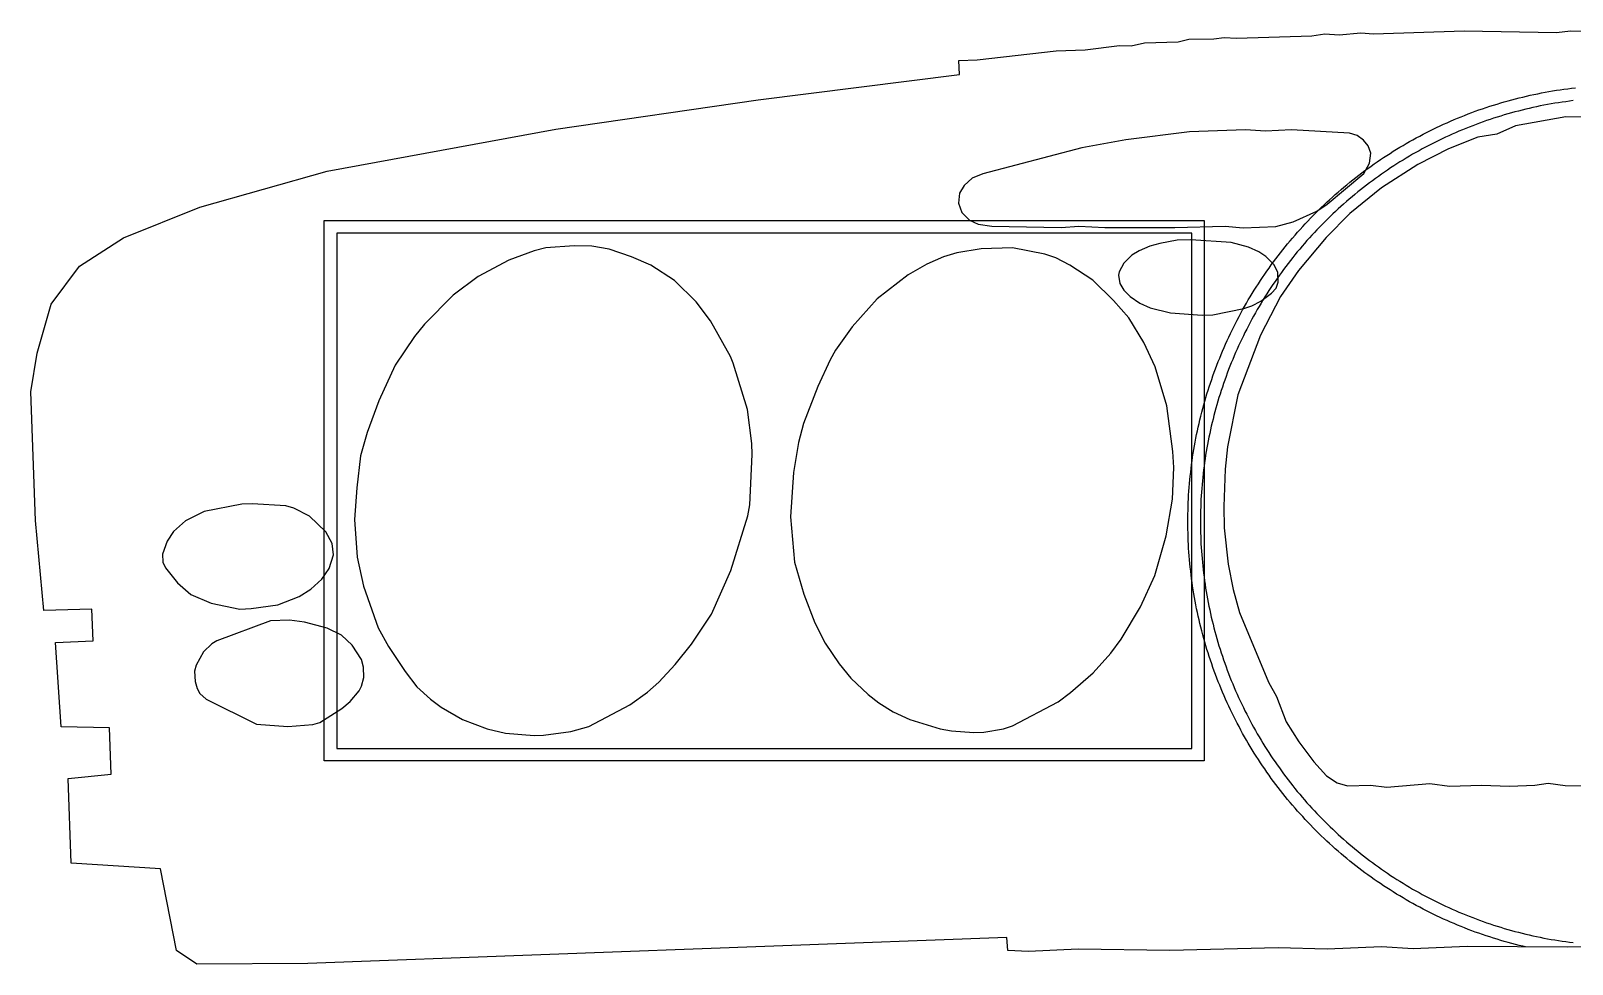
# Model space of a CAD drawing. Header units: metres. Extents: x -203 to 190, y -57 to 61.
# Drawn here: x -202.6 to -6.5, y -57.3 to 61.5 of the extents above; entities that cross this region are included whole.
import ezdxf

# ---------------------------------------------------------------- set-up
doc = ezdxf.new("R2010")
doc.units = ezdxf.units.M
doc.layers.add('PLATE', color=7, linetype='Continuous')
doc.layers.add('SCREEN_FRAMES', color=5, linetype='Continuous')

msp = doc.modelspace()

# ---------------------------------------------------------------- linework, layer by layer
at = {"layer": 'PLATE'}
for points in [[(3.83, -54.96), (-7.04, -55.19), (-19.81, -55.09), (-26.71, -55.38), (-30.74, -55.13), (-37.66, -55.41), (-43.86, -55.24), (-57.65, -55.6), (-69.32, -55.45), (-75.63, -55.71), (-78.27, -55.61), (-78.41, -53.96), (-167.34, -57.24), (-181.49, -57.34), (-184.05, -55.61), (-186.12, -45.2), (-197.47, -44.5), (-197.86, -33.7), (-192.4, -33.14), (-192.6, -27.25), (-198.76, -27.11), (-199.48, -16.39), (-194.69, -16.19), (-194.82, -12.13), (-200.95, -12.32), (-202.02, -0.84), (-202.6, 15.52), (-201.79, 20.45), (-201.79, 20.45), (-200.03, 26.7), (-196.42, 31.54), (-190.79, 35.15), (-181.09, 39.04), (-164.9, 43.63), (-135.81, 48.95), (-110.05, 52.69), (-84.45, 55.93), (-84.51, 57.69), (-82.16, 57.78), (-72.14, 58.93), (-68.42, 59.07), (-64.06, 59.62), (-62.57, 59.58), (-60.87, 59.94), (-56.62, 60.1), (-55.24, 60.44), (-52.05, 60.45), (-50.77, 60.64), (-49.18, 60.54), (-39.61, 60.85), (-37.93, 61.11), (-36.11, 60.96), (-33.37, 61.25), (-31.76, 61.1), (-20.22, 61.47), (-8.44, 61.26), (-6.66, 61.49), (0.23, 61.3)], [(-3.16, 50.5), (-7.29, 50.55), (-13.69, 49.39), (-16.06, 48.35), (-18.48, 47.96), (-22.21, 46.46), (-26.12, 44.48), (-30.72, 41.49), (-34.78, 38.23), (-37.79, 35.16), (-37.79, 35.16), (-41.31, 30.98), (-43.58, 27.68), (-46.14, 22.76), (-49.02, 15.13), (-50.33, 8.51), (-50.64, 5.69), (-50.81, 0.93), (-50.76, -1.78), (-50.25, -6.42), (-49.62, -9.65), (-48.82, -12.55), (-45.11, -21.43), (-44.09, -23.25), (-42.86, -26.47), (-41.26, -29.02), (-39.36, -31.57), (-37.72, -33.35), (-36.37, -34.26), (-35.05, -34.64), (-32.14, -34.57), (-30.07, -34.79), (-24.59, -34.35), (-22.09, -34.67), (-18.01, -34.53), (-14.44, -34.69), (-11.22, -34.56), (-9.51, -34.31), (-7.34, -34.61), (1.05, -34.71)]]:
    msp.add_lwpolyline(points, dxfattribs=at)
for points in [[(-37.63, 39.41), (-32.99, 43.33), (-32.24, 44.63), (-32.1, 45.91), (-32.44, 46.86), (-33.04, 47.58), (-33.81, 48.15), (-34.79, 48.45), (-42.17, 48.87), (-45.47, 48.7), (-48.04, 48.89), (-55.18, 48.63), (-63.25, 47.61), (-68.87, 46.58), (-81.45, 43.28), (-82.82, 42.71), (-83.83, 41.81), (-84.42, 40.83), (-84.56, 39.54), (-84.13, 38.37), (-83.17, 37.39), (-82.07, 36.89), (-80.33, 36.61), (-71.51, 36.46), (-69.26, 36.63), (-65.92, 36.44), (-57.02, 36.43), (-50.61, 36.63), (-48.35, 36.41), (-44.19, 36.56), (-41.98, 37.16), (-38.97, 38.53), (-37.63, 39.41)], [(-120.69, 29.7), (-123.71, 31.64), (-126.15, 32.73), (-129.01, 33.71), (-131.2, 34.07), (-133.48, 34.1), (-137.06, 33.87), (-138.56, 33.49), (-141.77, 32.3), (-145.7, 30.22), (-148.86, 27.84), (-152.51, 24.15), (-153.76, 22.59), (-156.22, 18.93), (-158.32, 14.4), (-159.79, 10.33), (-160.65, 7.36), (-161.13, 3.31), (-161.4, -0.74), (-161.09, -5.53), (-160.28, -9.22), (-158.4, -14.52), (-157.09, -16.88), (-154.98, -20.09), (-153.47, -22.01), (-151.75, -23.59), (-150.38, -24.63), (-147.68, -26.18), (-144.54, -27.37), (-142.21, -27.94), (-138.57, -28.23), (-137.37, -28.18), (-133.88, -27.71), (-131.6, -27.07), (-126.36, -24.34), (-124.14, -22.71), (-122.67, -21.45), (-120.59, -19.18), (-118.53, -16.58), (-115.99, -12.76), (-113.54, -7.21), (-111.38, -0.27), (-111.12, 1.15), (-110.8, 7.57), (-110.87, 8.97), (-111.41, 13.29), (-113.22, 19.17), (-113.59, 20.02), (-116.1, 24.57), (-117.95, 26.99), (-120.69, 29.7)], [(-67.47, 29.73), (-70.38, 31.67), (-72.15, 32.57), (-73.57, 33.06), (-77.7, 33.88), (-81.68, 33.74), (-84.77, 33.21), (-86.47, 32.72), (-88.58, 31.79), (-90.98, 30.41), (-94.92, 27.37), (-98.08, 23.81), (-100.2, 20.83), (-100.89, 19.61), (-102.45, 16.21), (-104.27, 11.49), (-104.9, 9.09), (-105.57, 5.27), (-105.94, -0.39), (-105.42, -6.14), (-104.23, -10.24), (-102.85, -13.89), (-101.52, -16.46), (-99.75, -19.12), (-98.24, -20.92), (-96.06, -23.02), (-94.69, -24.07), (-92.89, -25.2), (-90.77, -26.21), (-86.89, -27.37), (-85.46, -27.64), (-82.62, -27.85), (-81.32, -27.8), (-78.84, -27.37), (-77.67, -27), (-71.86, -23.92), (-70.3, -22.77), (-67.41, -20.25), (-65.17, -17.76), (-63.86, -15.97), (-61.4, -11.84), (-59.58, -7.86), (-58.15, -2.82), (-57.34, 1.87), (-57.15, 5.88), (-57.27, 7.93), (-58.04, 13.73), (-59.52, 18.73), (-60.99, 21.8), (-62.89, 24.96), (-64.85, 27.14), (-67.47, 29.73)], [(-62.5, 32.91), (-63.52, 31.91), (-64.1, 30.82), (-64.18, 30.39), (-64.01, 29.32), (-63.53, 28.48), (-62.73, 27.65), (-61.5, 26.83), (-60.18, 26.23), (-57.56, 25.58), (-53.57, 25.29), (-52.18, 25.34), (-48.26, 26.12), (-47.21, 26.48), (-46.07, 27.06), (-44.73, 28.07), (-44.13, 28.73), (-43.86, 29.49), (-43.94, 30.77), (-44.42, 31.72), (-45.45, 32.76), (-46.34, 33.37), (-47.66, 33.96), (-49.84, 34.53), (-55, 34.88), (-56.71, 34.82), (-58.94, 34.43), (-60.21, 34.06), (-61.57, 33.48), (-62.5, 32.91)], [(-165.59, -8.33), (-164.66, -6.98), (-164.07, -5.21), (-164.24, -3.79), (-165.07, -2.3), (-167.13, -0.3), (-169.15, 0.72), (-170.15, 1.01), (-174.45, 1.28), (-175.76, 1.24), (-180.56, 0.29), (-182.94, -0.89), (-184.43, -2.26), (-185.26, -3.5), (-185.86, -5.16), (-185.82, -6.14), (-185.47, -6.9), (-183.96, -8.81), (-182.25, -10.28), (-179.67, -11.39), (-176, -12.13), (-174.57, -12.07), (-171.18, -11.61), (-168.47, -10.52), (-166.97, -9.59), (-165.59, -8.33)], [(-160.51, -21.96), (-160.23, -20.85), (-160.28, -19.53), (-160.54, -18.55), (-161.72, -16.73), (-163.09, -15.47), (-164.89, -14.55), (-167.78, -13.79), (-169.67, -13.53), (-172.09, -13.62), (-178.93, -16.19), (-179.58, -16.55), (-180.64, -17.58), (-181.57, -19.27), (-181.76, -20.04), (-181.71, -21.36), (-181.45, -22.23), (-181.1, -22.88), (-180.3, -23.62), (-173.88, -26.78), (-169.89, -27.06), (-166.7, -26.82), (-165.83, -26.57), (-163.03, -24.81), (-161.97, -23.88), (-160.82, -22.52), (-160.51, -21.96)]]:
    msp.add_lwpolyline(points, close=True, dxfattribs=at)
at = {"layer": 'SCREEN_FRAMES'}
for points in [[(3.83, -54.96), (-7.04, -55.19), (-12.39, -55.15), (-12.75, -55.06), (-13.22, -54.95), (-13.69, -54.83), (-14.16, -54.71), (-14.63, -54.58), (-15.1, -54.45), (-15.56, -54.31), (-16.03, -54.17), (-16.49, -54.03), (-16.95, -53.88), (-17.41, -53.73), (-17.87, -53.57), (-18.33, -53.41), (-18.79, -53.25), (-19.24, -53.08), (-19.7, -52.91), (-20.15, -52.73), (-20.6, -52.55), (-21.05, -52.37), (-21.49, -52.18), (-21.94, -51.99), (-22.38, -51.79), (-22.83, -51.59), (-23.27, -51.39), (-23.71, -51.18), (-24.14, -50.97), (-24.58, -50.76), (-25.01, -50.54), (-25.44, -50.32), (-25.87, -50.09), (-26.3, -49.86), (-26.73, -49.63), (-27.15, -49.39), (-27.57, -49.15), (-27.99, -48.91), (-28.41, -48.66), (-28.82, -48.41), (-29.23, -48.15), (-29.64, -47.89), (-30.05, -47.63), (-30.46, -47.36), (-30.86, -47.09), (-31.26, -46.82), (-31.66, -46.54), (-32.06, -46.26), (-32.45, -45.98), (-32.84, -45.69), (-33.23, -45.4), (-33.62, -45.11), (-34, -44.81), (-34.38, -44.51), (-34.76, -44.21), (-35.14, -43.9), (-35.51, -43.59), (-35.88, -43.28), (-36.25, -42.96), (-36.61, -42.64), (-36.97, -42.32), (-37.33, -41.99), (-37.69, -41.66), (-38.04, -41.33), (-38.39, -41), (-38.74, -40.66), (-39.09, -40.32), (-39.43, -39.97), (-39.77, -39.62), (-40.1, -39.27), (-40.43, -38.92), (-40.76, -38.56), (-41.09, -38.2), (-41.41, -37.84), (-41.73, -37.48), (-42.05, -37.11), (-42.36, -36.74), (-42.67, -36.37), (-42.98, -35.99), (-43.28, -35.61), (-43.58, -35.23), (-43.88, -34.85), (-44.17, -34.46), (-44.46, -34.07), (-44.75, -33.68), (-45.03, -33.29), (-45.31, -32.89), (-45.59, -32.49), (-45.86, -32.09), (-46.13, -31.69), (-46.4, -31.28), (-46.66, -30.87), (-46.92, -30.46), (-47.18, -30.05), (-47.43, -29.64), (-47.68, -29.22), (-47.92, -28.8), (-48.16, -28.38), (-48.4, -27.96), (-48.63, -27.53), (-48.86, -27.1), (-49.09, -26.67), (-49.31, -26.24), (-49.53, -25.81), (-49.74, -25.37), (-49.95, -24.94), (-50.16, -24.5), (-50.36, -24.06), (-50.56, -23.61), (-50.76, -23.17), (-50.95, -22.72), (-51.14, -22.28), (-51.32, -21.83), (-51.5, -21.38), (-51.68, -20.93), (-51.85, -20.47), (-52.02, -20.02), (-52.18, -19.56), (-52.34, -19.1), (-52.5, -18.64), (-52.65, -18.18), (-52.8, -17.72), (-52.94, -17.26), (-53.08, -16.79), (-53.22, -16.33), (-53.35, -15.86), (-53.48, -15.39), (-53.6, -14.92), (-53.72, -14.45), (-53.83, -13.98), (-53.94, -13.51), (-54.05, -13.03), (-54.16, -12.56), (-54.25, -12.08), (-54.35, -11.61), (-54.44, -11.13), (-54.53, -10.65), (-54.61, -10.18), (-54.69, -9.7), (-54.76, -9.22), (-54.83, -8.74), (-54.89, -8.26), (-54.96, -7.78), (-55.01, -7.29), (-55.07, -6.81), (-55.11, -6.33), (-55.16, -5.85), (-55.2, -5.36), (-55.23, -4.88), (-55.27, -4.39), (-55.29, -3.91), (-55.32, -3.43), (-55.34, -2.94), (-55.35, -2.46), (-55.36, -1.97), (-55.37, -1.49), (-55.37, -1), (-55.37, -0.51), (-55.36, -0.03), (-55.35, 0.46), (-55.34, 0.94), (-55.32, 1.43), (-55.29, 1.91), (-55.27, 2.39), (-55.23, 2.88), (-55.2, 3.36), (-55.16, 3.85), (-55.11, 4.33), (-55.07, 4.81), (-55.01, 5.29), (-54.96, 5.78), (-54.89, 6.26), (-54.83, 6.74), (-54.76, 7.22), (-54.69, 7.7), (-54.61, 8.18), (-54.53, 8.65), (-54.44, 9.13), (-54.35, 9.61), (-54.25, 10.08), (-54.16, 10.56), (-54.05, 11.03), (-53.94, 11.51), (-53.83, 11.98), (-53.72, 12.45), (-53.6, 12.92), (-53.48, 13.39), (-53.35, 13.86), (-53.22, 14.33), (-53.08, 14.79), (-52.94, 15.26), (-52.8, 15.72), (-52.65, 16.18), (-52.5, 16.64), (-52.34, 17.1), (-52.18, 17.56), (-52.02, 18.02), (-51.85, 18.47), (-51.68, 18.93), (-51.5, 19.38), (-51.32, 19.83), (-51.14, 20.28), (-50.95, 20.72), (-50.76, 21.17), (-50.56, 21.61), (-50.36, 22.06), (-50.16, 22.5), (-49.95, 22.94), (-49.74, 23.37), (-49.53, 23.81), (-49.31, 24.24), (-49.09, 24.67), (-48.86, 25.1), (-48.63, 25.53), (-48.4, 25.96), (-48.16, 26.38), (-47.92, 26.8), (-47.68, 27.22), (-47.43, 27.64), (-47.18, 28.05), (-46.92, 28.46), (-46.66, 28.87), (-46.4, 29.28), (-46.13, 29.69), (-45.86, 30.09), (-45.59, 30.49), (-45.31, 30.89), (-45.03, 31.29), (-44.75, 31.68), (-44.46, 32.07), (-44.17, 32.46), (-43.88, 32.85), (-43.58, 33.23), (-43.28, 33.61), (-42.98, 33.99), (-42.67, 34.37), (-42.36, 34.74), (-42.05, 35.11), (-41.73, 35.48), (-41.41, 35.84), (-41.09, 36.2), (-40.76, 36.56), (-40.43, 36.92), (-40.1, 37.27), (-39.77, 37.62), (-39.43, 37.97), (-39.09, 38.32), (-38.74, 38.66), (-38.39, 39), (-38.04, 39.33), (-37.69, 39.66), (-37.33, 39.99), (-36.97, 40.32), (-36.61, 40.64), (-36.25, 40.96), (-35.88, 41.28), (-35.51, 41.59), (-35.14, 41.9), (-34.76, 42.21), (-34.38, 42.51), (-34, 42.81), (-33.62, 43.11), (-33.23, 43.4), (-32.84, 43.69), (-32.45, 43.98), (-32.06, 44.26), (-31.66, 44.54), (-31.26, 44.82), (-30.86, 45.09), (-30.46, 45.36), (-30.05, 45.63), (-29.64, 45.89), (-29.23, 46.15), (-28.82, 46.41), (-28.41, 46.66), (-27.99, 46.91), (-27.57, 47.15), (-27.15, 47.39), (-26.73, 47.63), (-26.3, 47.86), (-25.87, 48.09), (-25.44, 48.32), (-25.01, 48.54), (-24.58, 48.76), (-24.14, 48.97), (-23.71, 49.18), (-23.27, 49.39), (-22.83, 49.59), (-22.38, 49.79), (-21.94, 49.99), (-21.49, 50.18), (-21.05, 50.37), (-20.6, 50.55), (-20.15, 50.73), (-19.7, 50.91), (-19.24, 51.08), (-18.79, 51.25), (-18.33, 51.41), (-17.87, 51.57), (-17.41, 51.73), (-16.95, 51.88), (-16.49, 52.03), (-16.03, 52.17), (-15.56, 52.31), (-15.1, 52.45), (-14.63, 52.58), (-14.16, 52.71), (-13.69, 52.83), (-13.22, 52.95), (-12.75, 53.06), (-12.28, 53.17), (-11.8, 53.28), (-11.33, 53.39), (-10.85, 53.48), (-10.38, 53.58), (-9.9, 53.67), (-9.42, 53.76), (-8.95, 53.84), (-8.47, 53.92), (-7.99, 53.99), (-7.51, 54.06), (-7.03, 54.12), (-6.55, 54.19), (-6.06, 54.24)], [(-6.35, 52.6), (-6.82, 52.54), (-7.29, 52.47), (-7.75, 52.41), (-8.22, 52.34), (-8.68, 52.26), (-9.15, 52.18), (-9.61, 52.1), (-10.07, 52.01), (-10.54, 51.92), (-11, 51.82), (-11.46, 51.72), (-11.92, 51.62), (-12.38, 51.51), (-12.83, 51.4), (-13.29, 51.28), (-13.75, 51.16), (-14.2, 51.04), (-14.65, 50.91), (-15.11, 50.78), (-15.56, 50.64), (-16.01, 50.5), (-16.46, 50.36), (-16.9, 50.21), (-17.35, 50.06), (-17.8, 49.9), (-18.24, 49.74), (-18.68, 49.58), (-19.12, 49.41), (-19.56, 49.24), (-20, 49.07), (-20.43, 48.89), (-20.87, 48.71), (-21.3, 48.52), (-21.73, 48.33), (-22.16, 48.14), (-22.59, 47.94), (-23.02, 47.74), (-23.44, 47.53), (-23.86, 47.33), (-24.29, 47.11), (-24.7, 46.9), (-25.12, 46.68), (-25.54, 46.46), (-25.95, 46.23), (-26.36, 46), (-26.77, 45.77), (-27.18, 45.53), (-27.58, 45.29), (-27.98, 45.04), (-28.39, 44.79), (-28.78, 44.54), (-29.18, 44.29), (-29.57, 44.03), (-29.97, 43.77), (-30.36, 43.5), (-30.74, 43.23), (-31.13, 42.96), (-31.51, 42.69), (-31.89, 42.41), (-32.27, 42.13), (-32.64, 41.84), (-33.02, 41.55), (-33.39, 41.26), (-33.75, 40.97), (-34.12, 40.67), (-34.48, 40.37), (-34.84, 40.06), (-35.2, 39.75), (-35.55, 39.44), (-35.9, 39.13), (-36.25, 38.81), (-36.6, 38.49), (-36.94, 38.17), (-37.28, 37.84), (-37.62, 37.52), (-37.95, 37.18), (-38.29, 36.85), (-38.61, 36.51), (-38.94, 36.17), (-39.26, 35.83), (-39.58, 35.48), (-39.9, 35.13), (-40.21, 34.78), (-40.52, 34.43), (-40.83, 34.07), (-41.14, 33.71), (-41.44, 33.35), (-41.74, 32.98), (-42.03, 32.62), (-42.32, 32.25), (-42.61, 31.87), (-42.9, 31.5), (-43.18, 31.12), (-43.46, 30.74), (-43.73, 30.36), (-44, 29.97), (-44.27, 29.59), (-44.54, 29.2), (-44.8, 28.8), (-45.06, 28.41), (-45.31, 28.01), (-45.56, 27.62), (-45.81, 27.21), (-46.06, 26.81), (-46.3, 26.41), (-46.54, 26), (-46.77, 25.59), (-47, 25.18), (-47.23, 24.77), (-47.45, 24.35), (-47.67, 23.93), (-47.88, 23.52), (-48.1, 23.09), (-48.3, 22.67), (-48.51, 22.25), (-48.71, 21.82), (-48.91, 21.39), (-49.1, 20.96), (-49.29, 20.53), (-49.48, 20.1), (-49.66, 19.66), (-49.84, 19.23), (-50.01, 18.79), (-50.18, 18.35), (-50.35, 17.91), (-50.51, 17.47), (-50.67, 17.03), (-50.83, 16.58), (-50.98, 16.13), (-51.13, 15.69), (-51.27, 15.24), (-51.41, 14.79), (-51.55, 14.34), (-51.68, 13.88), (-51.81, 13.43), (-51.93, 12.98), (-52.05, 12.52), (-52.17, 12.06), (-52.28, 11.61), (-52.39, 11.15), (-52.49, 10.69), (-52.59, 10.23), (-52.69, 9.77), (-52.78, 9.3), (-52.87, 8.84), (-52.95, 8.38), (-53.03, 7.91), (-53.11, 7.45), (-53.18, 6.98), (-53.24, 6.52), (-53.31, 6.05), (-53.37, 5.58), (-53.42, 5.11), (-53.47, 4.64), (-53.52, 4.18), (-53.56, 3.71), (-53.6, 3.24), (-53.64, 2.77), (-53.67, 2.3), (-53.7, 1.83), (-53.72, 1.36), (-53.74, 0.88), (-53.75, 0.41), (-53.76, -0.06), (-53.77, -0.53), (-53.77, -1), (-53.77, -1.47), (-53.76, -1.94), (-53.75, -2.41), (-53.74, -2.88), (-53.72, -3.36), (-53.7, -3.83), (-53.67, -4.3), (-53.64, -4.77), (-53.6, -5.24), (-53.56, -5.71), (-53.52, -6.18), (-53.47, -6.64), (-53.42, -7.11), (-53.37, -7.58), (-53.31, -8.05), (-53.24, -8.52), (-53.18, -8.98), (-53.11, -9.45), (-53.03, -9.91), (-52.95, -10.38), (-52.87, -10.84), (-52.78, -11.3), (-52.69, -11.77), (-52.59, -12.23), (-52.49, -12.69), (-52.39, -13.15), (-52.28, -13.61), (-52.17, -14.06), (-52.05, -14.52), (-51.93, -14.98), (-51.81, -15.43), (-51.68, -15.88), (-51.55, -16.34), (-51.41, -16.79), (-51.27, -17.24), (-51.13, -17.69), (-50.98, -18.13), (-50.83, -18.58), (-50.67, -19.03), (-50.51, -19.47), (-50.35, -19.91), (-50.18, -20.35), (-50.01, -20.79), (-49.84, -21.23), (-49.66, -21.66), (-49.48, -22.1), (-49.29, -22.53), (-49.1, -22.96), (-48.91, -23.39), (-48.71, -23.82), (-48.51, -24.25), (-48.3, -24.67), (-48.1, -25.09), (-47.88, -25.52), (-47.67, -25.93), (-47.45, -26.35), (-47.23, -26.77), (-47, -27.18), (-46.77, -27.59), (-46.54, -28), (-46.3, -28.41), (-46.06, -28.81), (-45.81, -29.21), (-45.56, -29.62), (-45.31, -30.01), (-45.06, -30.41), (-44.8, -30.8), (-44.54, -31.2), (-44.27, -31.59), (-44, -31.97), (-43.73, -32.36), (-43.46, -32.74), (-43.18, -33.12), (-42.9, -33.5), (-42.61, -33.87), (-42.32, -34.25), (-42.03, -34.62), (-41.74, -34.98), (-41.44, -35.35), (-41.14, -35.71), (-40.83, -36.07), (-40.52, -36.43), (-40.21, -36.78), (-39.9, -37.13), (-39.58, -37.48), (-39.26, -37.83), (-38.94, -38.17), (-38.61, -38.51), (-38.29, -38.85), (-37.95, -39.18), (-37.62, -39.52), (-37.28, -39.84), (-36.94, -40.17), (-36.6, -40.49), (-36.25, -40.81), (-35.9, -41.13), (-35.55, -41.44), (-35.2, -41.75), (-34.84, -42.06), (-34.48, -42.37), (-34.12, -42.67), (-33.75, -42.97), (-33.39, -43.26), (-33.02, -43.55), (-32.64, -43.84), (-32.27, -44.13), (-31.89, -44.41), (-31.51, -44.69), (-31.13, -44.96), (-30.74, -45.23), (-30.36, -45.5), (-29.97, -45.77), (-29.57, -46.03), (-29.18, -46.29), (-28.78, -46.54), (-28.39, -46.79), (-27.98, -47.04), (-27.58, -47.29), (-27.18, -47.53), (-26.77, -47.77), (-26.36, -48), (-25.95, -48.23), (-25.54, -48.46), (-25.12, -48.68), (-24.7, -48.9), (-24.29, -49.11), (-23.86, -49.33), (-23.44, -49.53), (-23.02, -49.74), (-22.59, -49.94), (-22.16, -50.14), (-21.73, -50.33), (-21.3, -50.52), (-20.87, -50.71), (-20.43, -50.89), (-20, -51.07), (-19.56, -51.24), (-19.12, -51.41), (-18.68, -51.58), (-18.24, -51.74), (-17.8, -51.9), (-17.35, -52.06), (-16.9, -52.21), (-16.46, -52.36), (-16.01, -52.5), (-15.56, -52.64), (-15.11, -52.78), (-14.65, -52.91), (-14.2, -53.04), (-13.75, -53.16), (-13.29, -53.28), (-12.83, -53.4), (-12.38, -53.51), (-11.92, -53.62), (-11.46, -53.72), (-11, -53.82), (-10.54, -53.92), (-10.07, -54.01), (-9.61, -54.1), (-9.15, -54.18), (-8.68, -54.26), (-8.22, -54.34), (-7.75, -54.41), (-7.29, -54.47), (-6.82, -54.54), (-6.35, -54.6)]]:
    msp.add_lwpolyline(points, dxfattribs=at)
for points in [[(-165.28, 37.33), (-53.28, 37.33), (-53.28, -31.47), (-165.28, -31.47), (-165.28, 37.33)], [(-163.68, 35.73), (-163.68, -29.87), (-54.88, -29.87), (-54.88, 35.73), (-163.68, 35.73)]]:
    msp.add_lwpolyline(points, close=True, dxfattribs=at)

doc.saveas('drawing.dxf')
